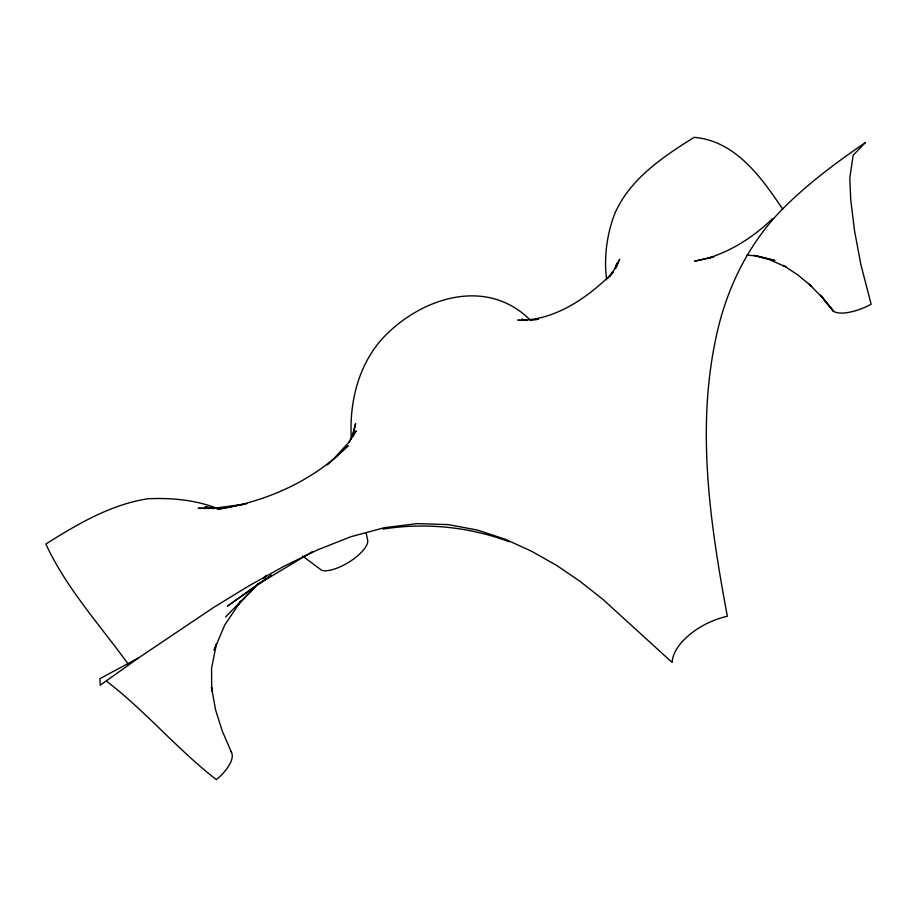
<?xml version="1.0" encoding="UTF-8"?>
<svg xmlns="http://www.w3.org/2000/svg" width="917" height="917" viewBox="0 0 917 917"><rect width="100%" height="100%" fill="white"/><g stroke="black" fill="none" stroke-linecap="round" stroke-linejoin="round"><path stroke-width="1.38" d="M615.995 267.489L616.854 263.305L615.135 268.681M353.091 434.52L355.636 423.539L352.529 435.002L349.354 442.349M616.029 267.879L619.709 259.247L613.473 270.779L607.971 278.321M352.93 436.675L356.163 430.83L348.128 443.071L333.123 459.44M241.274 600.555L224.86 624.775L214.108 650.004L216.458 643.952L211.563 668.252L211.712 691.051L211.563 687.326L215.518 709.678L222.258 730.975L231.462 752.387M240.22 601.644L236.838 606.194L258.479 583.579M609.805 276.361L613.164 272.211C588.473 297.326 554.464 321.191 517.83 320.182L520.512 320.514M225.559 616.992L258.388 583.476M327.266 464.93L348.219 445.605C313.293 480.978 266.136 501.794 217.398 509.302L246.879 503.697M772.699 218.475C754.313 236.368 732.305 250.731 707.66 258.285L713.231 256.989M256.966 584.931L227.416 606.171L271.501 575.177L256.966 584.931L312.422 551.633M138.708 657.81L100.194 685.251L99.953 678.66L138.708 657.81L213.008 607.845L248.885 585.86L283.468 566.546L317.465 549.925L350.844 536.743L384.292 527.711L417.224 523.618L448.356 524.616L477.711 530.129L505.554 539.379L531.573 551.255L556.63 565.399L580.163 581.458L602.95 599.409L672.15 662.452L672.436 659.632A50.71 26.96 -26 0 1 727.341 616.258C710.251 524.409 696.014 429.156 716.234 336.573C726.562 287.709 749.476 241.354 785.376 206.21C809.7 182.242 837.221 161.885 865.339 142.605L853.177 155.202L849.807 177.921L850.724 199.734L854.564 230.969L860.937 264.864L871.15 304.249A29.974 10.889 -22.8 0 1 832.155 309.74L820.623 295.114L833.507 311.218L821.976 297.349L809.321 284.19L811.66 286.379L797.824 274.905L783.691 265.643M713.667 256.794L694.627 261.162L710.56 257.769M243.12 504.384L215.38 508.064L198.129 508.305L209.431 508.488M531.344 320.297L538.279 319.185M535.677 319.597L538.405 319.15M383.111 529.052C425.442 522.403 469.126 526.748 509.256 541.775M746.576 255.167L755.963 255.854L774.808 260.451L754.267 255.407L769.283 259.534L786.236 267.065L783.439 265.414M218.017 508.488L205.076 506.883L207.838 507.445M210.612 508.007L213.386 508.58M527.149 320.618L521.762 319.196L524.364 320.365M217.489 508.477C195.252 499.857 171.376 497.667 147.706 498.779C110.304 504.659 77.429 524.192 45.85 544.01C66.391 588.45 100.068 625.085 128.472 664.527M106.475 681.125C145.585 711.111 177.371 749.464 216.401 779.656A34.135 14.225 -36 0 0 230.706 751.298M302.507 555.966L321.684 570.317A28.278 10.396 -31.4 0 0 350.787 560.963A28.278 10.396 -31.4 0 0 367.614 539.953L366.181 532.96M530.702 320.549C488.589 277.92 426.107 295.985 387.547 333.307C359.258 360.45 348.918 401.096 351.349 439.266M782.728 209.214C761.546 177.6 735.468 140.76 694.112 137.344C663.106 156.818 630.346 178.494 614.963 213.157C606.79 234.362 603.764 257.276 606.63 279.845M266.354 575.349L263.397 578.432L266.354 575.349"/></g></svg>
